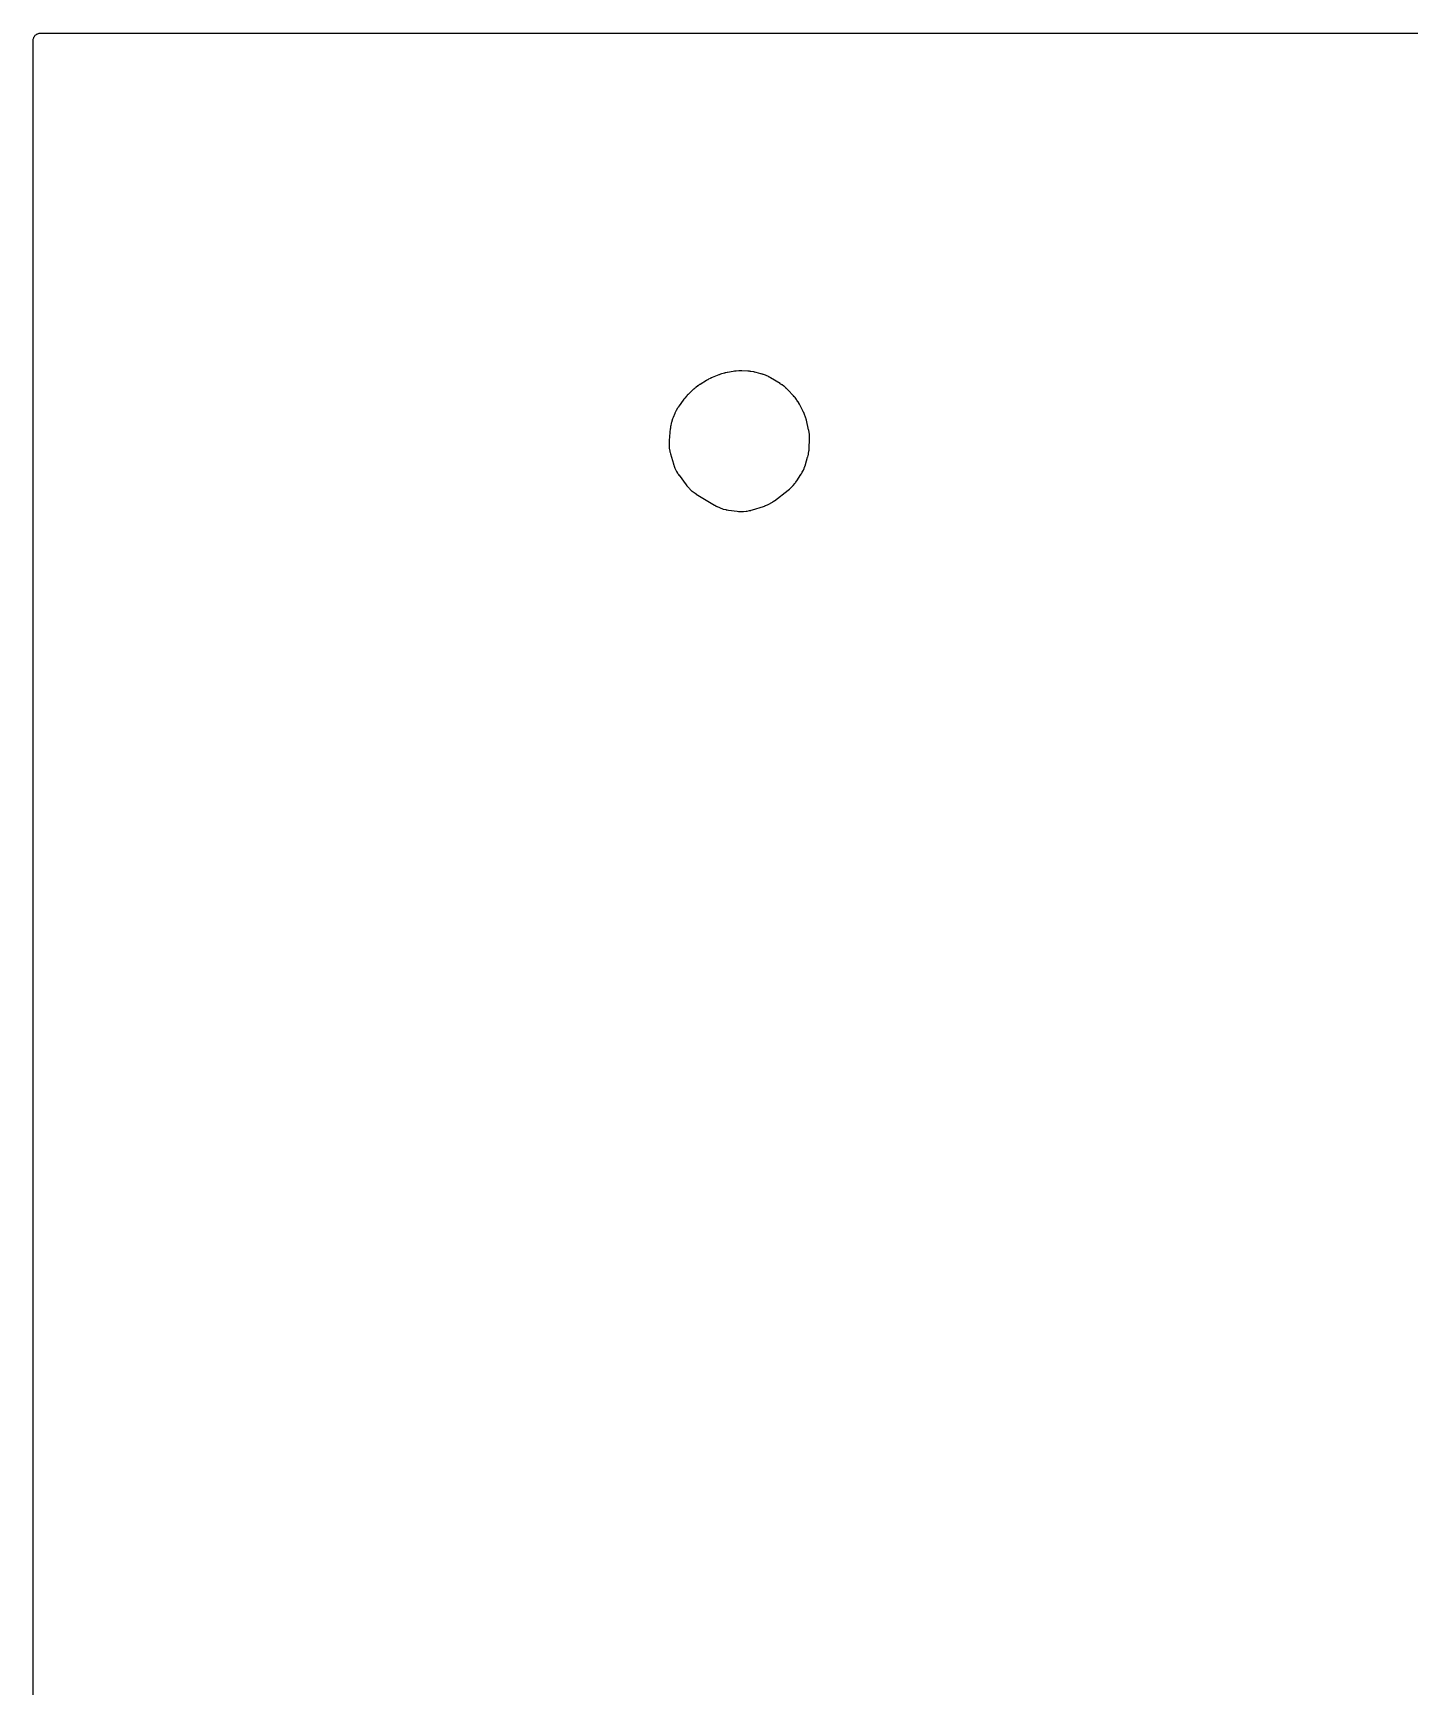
# Model space of a CAD drawing. Header units: millimetres. Extents: x 0 to 300, y 0 to 300.
# Drawn here: x -0.1 to 107.7, y 170.6 to 300.1 of the extents above; entities that cross this region are included whole.
import ezdxf

# ---------------------------------------------------------------- set-up
doc = ezdxf.new("R2010")
doc.units = ezdxf.units.MM
doc.layers.add('CUT', color=7, linetype='CONTINUOUS')

msp = doc.modelspace()

# ---------------------------------------------------------------- linework, layer by layer
at = {"layer": 'CUT'}
msp.add_lwpolyline([(-0.0625, 1.4375), (-0.0625, 298.5625), (-0.0625, 299.4478), (-0.0589, 299.5212), (-0.0503, 299.5794), (-0.036, 299.6365), (-0.0162, 299.6918), (0.009, 299.745), (0.0392, 299.7954), (0.0743, 299.8427), (0.1137, 299.8863), (0.1573, 299.9257), (0.2046, 299.9608), (0.255, 299.991), (0.3082, 300.0162), (0.3635, 300.036), (0.4206, 300.0503), (0.4788, 300.0589), (0.5522, 300.0625), (1.4375, 300.0625), (298.512, 300.0625)], dxfattribs=at)
msp.add_lwpolyline([(49.7858, 267.2868), (49.7987, 267.2331), (49.8022, 267.2194), (49.8259, 267.1306), (49.8297, 267.117), (50.0573, 266.3383), (50.0612, 266.3256), (50.0872, 266.2435), (50.0914, 266.2309), (50.1081, 266.1818), (50.1172, 266.1569), (50.1791, 265.9986), (50.2006, 265.9501), (50.2752, 265.7999), (50.3009, 265.7535), (50.3897, 265.6086), (50.404, 265.5863), (50.433, 265.5433), (50.4406, 265.5324), (50.4904, 265.4621), (50.4981, 265.4513), (51.0518, 264.7046), (51.0606, 264.6931), (51.1183, 264.6191), (51.1273, 264.6078), (51.163, 264.5641), (51.1818, 264.5423), (51.3058, 264.4049), (51.3466, 264.3639), (51.4813, 264.2408), (51.5258, 264.204), (51.6738, 264.0928), (51.6973, 264.0761), (51.744, 264.0444), (51.756, 264.0365), (51.8349, 263.9857), (51.8472, 263.978), (53.2752, 263.107), (53.2887, 263.099), (53.377, 263.0483), (53.3907, 263.0406), (53.4445, 263.0116), (53.4724, 262.9974), (53.6538, 262.9113), (53.7118, 262.8874), (53.8986, 262.8216), (53.9587, 262.8039), (54.154, 262.7573), (54.1847, 262.7508), (54.2448, 262.7397), (54.2603, 262.7371), (54.3609, 262.7213), (54.3764, 262.719), (55.0411, 262.6323), (55.0573, 262.6304), (55.1628, 262.6195), (55.179, 262.6181), (55.2425, 262.6133), (55.2751, 262.6117), (55.4841, 262.6073), (55.5493, 262.6095), (55.7547, 262.6276), (55.8192, 262.6368), (56.0243, 262.6776), (56.0561, 262.6849), (56.1178, 262.7007), (56.1335, 262.7049), (56.2355, 262.7341), (56.2511, 262.7388), (57.0995, 263.0062), (57.1119, 263.0102), (57.1922, 263.0375), (57.2045, 263.0418), (57.2524, 263.0592), (57.2767, 263.0686), (57.4312, 263.1326), (57.4784, 263.1546), (57.6248, 263.2306), (57.67, 263.2566), (57.8111, 263.3463), (57.8328, 263.3608), (57.8745, 263.3899), (57.8851, 263.3975), (57.9536, 263.4475), (57.964, 263.4553), (59.0366, 264.276), (59.0499, 264.2865), (59.1357, 264.356), (59.1487, 264.3669), (59.199, 264.4101), (59.2241, 264.4329), (59.3809, 264.5838), (59.4271, 264.6336), (59.5658, 264.8013), (59.5867, 264.8281), (59.626, 264.8814), (59.6359, 264.8953), (59.6988, 264.986), (59.7083, 265.0001), (60.039, 265.5072), (60.0468, 265.5195), (60.0966, 265.6001), (60.1042, 265.6126), (60.1329, 265.6617), (60.147, 265.6872), (60.2334, 265.8529), (60.2578, 265.9058), (60.3278, 266.079), (60.338, 266.1063), (60.3567, 266.1601), (60.3613, 266.1739), (60.3903, 266.2641), (60.3946, 266.278), (60.5664, 266.8615), (60.5713, 266.8791), (60.6014, 266.9943), (60.6058, 267.0121), (60.6218, 267.0817), (60.6289, 267.1176), (60.6678, 267.3523), (60.6726, 267.3886), (60.68, 267.4597), (60.6816, 267.4779), (60.6903, 267.5966), (60.6913, 267.6149), (60.7169, 268.2217), (60.7173, 268.2353), (60.719, 268.3235), (60.7191, 268.3371), (60.719, 268.3901), (60.7183, 268.4172), (60.7099, 268.591), (60.7048, 268.645), (60.6807, 268.8173), (60.6764, 268.8441), (60.6667, 268.8962), (60.664, 268.9096), (60.6459, 268.9959), (60.643, 269.0091), (60.4682, 269.7581), (60.4652, 269.7701), (60.4454, 269.848), (60.4422, 269.8599), (60.4293, 269.9065), (60.4222, 269.9302), (60.3736, 270.0811), (60.3565, 270.1274), (60.2956, 270.2738), (60.2856, 270.2964), (60.2653, 270.3402), (60.2599, 270.3514), (60.2245, 270.4235), (60.219, 270.4346), (59.9243, 271.0054), (59.9177, 271.0179), (59.8737, 271.0983), (59.8668, 271.1106), (59.8393, 271.1583), (59.8246, 271.1824), (59.727, 271.3344), (59.6944, 271.3804), (59.5829, 271.5227), (59.565, 271.5444), (59.5291, 271.5861), (59.5197, 271.5967), (59.4583, 271.6647), (59.4487, 271.675), (59.0126, 272.1352), (59.0033, 272.1448), (58.9421, 272.2066), (58.9326, 272.216), (58.895, 272.2523), (58.8753, 272.2704), (58.7468, 272.3838), (58.7052, 272.4174), (58.567, 272.5189), (58.5451, 272.5343), (58.5017, 272.5633), (58.4905, 272.5706), (58.4172, 272.6173), (58.4059, 272.6244), (57.6691, 273.0708), (57.6569, 273.078), (57.5771, 273.1238), (57.5647, 273.1307), (57.5162, 273.1571), (57.491, 273.17), (57.3276, 273.249), (57.2755, 273.2712), (57.1055, 273.3345), (57.0787, 273.3437), (57.026, 273.3605), (57.0125, 273.3647), (56.9242, 273.3906), (56.9106, 273.3944), (56.5404, 273.4935), (56.5248, 273.4975), (56.4233, 273.5217), (56.4077, 273.5253), (56.3464, 273.5382), (56.3148, 273.544), (56.1087, 273.5761), (56.0768, 273.5802), (56.0145, 273.5865), (55.9985, 273.5879), (55.8945, 273.5957), (55.8784, 273.5967), (55.4054, 273.6192), (55.3892, 273.6197), (55.2836, 273.6219), (55.2673, 273.622), (55.2039, 273.6216), (55.1714, 273.6205), (54.9607, 273.6076), (54.9283, 273.6048), (54.8653, 273.5975), (54.8492, 273.5954), (54.7446, 273.5805), (54.7286, 273.578), (54.2834, 273.5019), (54.2672, 273.4989), (54.1625, 273.4781), (54.1464, 273.4746), (54.0838, 273.4604), (54.052, 273.4522), (53.8467, 273.3935), (53.8154, 273.3835), (53.7547, 273.3625), (53.7393, 273.3569), (53.6393, 273.3192), (53.624, 273.3132), (53.1044, 273.1006), (53.0933, 273.0959), (53.0216, 273.0649), (53.0106, 273.06), (52.9678, 273.0405), (52.9461, 273.03), (52.8067, 272.9595), (52.7855, 272.9482), (52.7444, 272.9253), (52.734, 272.9193), (52.6665, 272.8799), (52.6562, 272.8737), (52.1491, 272.5637), (52.1362, 272.5556), (52.0525, 272.5015), (52.0398, 272.493), (51.9904, 272.4592), (51.9656, 272.4413), (51.8072, 272.3207), (51.7833, 272.3015), (51.7376, 272.2629), (51.7261, 272.2528), (51.6517, 272.1866), (51.6404, 272.1763), (51.2205, 271.7827), (51.2098, 271.7725), (51.1411, 271.7048), (51.1307, 271.6942), (51.0904, 271.6526), (51.0703, 271.6307), (50.9434, 271.4857), (50.9244, 271.4628), (50.8884, 271.4174), (50.8794, 271.4057), (50.8214, 271.3286), (50.8126, 271.3166), (50.5046, 270.8851), (50.4954, 270.8717), (50.4365, 270.7844), (50.4277, 270.7709), (50.3938, 270.7175), (50.3771, 270.6897), (50.274, 270.5062), (50.2589, 270.4775), (50.231, 270.4208), (50.224, 270.4061), (50.1801, 270.3105), (50.1735, 270.2956), (50.0381, 269.9788), (50.0321, 269.9644), (49.9948, 269.8704), (49.9893, 269.8559), (49.9684, 269.7989), (49.9584, 269.7694), (49.8995, 269.579), (49.8842, 269.5188), (49.8453, 269.3233), (49.84, 269.2926), (49.8313, 269.2325), (49.8292, 269.2171), (49.8173, 269.1167), (49.8156, 269.1013), (49.7288, 268.1675), (49.7276, 268.1534), (49.7213, 268.0617), (49.7205, 268.0476), (49.7179, 267.9924), (49.7173, 267.9641), (49.7176, 267.7828), (49.7204, 267.7264), (49.7375, 267.5484), (49.7455, 267.4924), (49.7798, 267.3144)], close=True, dxfattribs=at)

doc.saveas('drawing.dxf')
